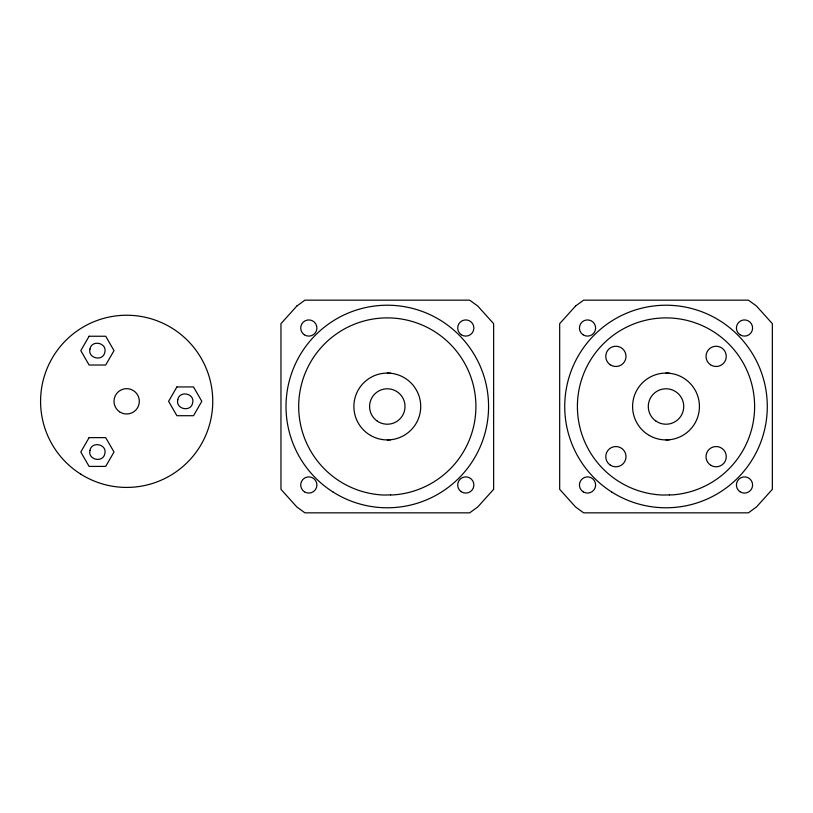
<?xml version="1.0" encoding="UTF-8"?>
<svg xmlns="http://www.w3.org/2000/svg" width="813" height="813" viewBox="0 0 813 813"><rect width="100%" height="100%" fill="white"/><g stroke="black" fill="none" stroke-linecap="round" stroke-linejoin="round"><path stroke-width="1.22" d="M387.303 439.924L390.789 439.742M666.01 439.924L669.505 439.742M666.01 373.076L669.505 373.258M387.303 373.076L390.789 373.258M89.969 349.051C87.54 358.523 103.19 361.846 104.826 352.212C107.255 342.73 91.605 339.407 89.969 349.051M89.969 450.443C87.54 459.914 103.19 463.247 104.826 453.603C107.255 444.132 91.605 440.798 89.969 450.443M177.783 399.742C175.354 409.224 191.004 412.547 192.64 402.902C195.069 393.431 179.409 390.108 177.783 399.742M89.095 336.247L80.792 350.627L89.095 365.017L105.7 365.017L114.013 350.627L105.7 336.247L89.095 336.247M89.095 437.638L80.792 452.018L89.095 466.408L105.7 466.408L114.013 452.018L105.7 437.638L89.095 437.638M176.899 386.937L168.596 401.327L176.899 415.707L193.514 415.707L201.817 401.327L193.514 386.937L176.899 386.937M296.836 306.034L280.963 323.665L280.963 489.335L296.836 506.966L304.916 512.84L469.68 512.84L477.759 506.966L493.633 489.335L493.633 323.665L477.759 306.034L469.68 300.16L304.916 300.16L296.836 306.034M575.553 306.034L559.679 323.665L559.679 489.335L575.553 506.966L583.632 512.84L748.397 512.84L756.476 506.966L772.35 489.335L772.35 323.665L756.476 306.034L748.397 300.16L583.632 300.16L575.553 306.034M390.636 494.914L383.96 495.046A88.617 88.617 0 0 1 310.678 361.978A88.617 88.617 0 0 1 462.577 359.753A88.617 88.617 0 0 1 393.238 494.914L390.636 494.914M669.353 494.914L662.676 495.046A88.617 88.617 0 0 1 589.395 361.978A88.617 88.617 0 0 1 741.293 359.753A88.617 88.617 0 0 1 671.955 494.914L669.353 494.914M333.025 492.007A101.269 101.269 0 0 0 488.481 410.748A101.269 101.269 0 0 0 340.383 316.745A101.269 101.269 0 0 0 333.025 492.007M304.347 334.773A8.1 8.1 0 0 0 316.897 328.503A8.1 8.1 0 0 0 305.19 320.769A8.1 8.1 0 0 0 304.347 334.773M461.306 334.763A8.1 8.1 0 0 0 473.867 328.513A8.1 8.1 0 0 0 462.18 320.759A8.1 8.1 0 0 0 461.306 334.763M461.235 491.692A8.1 8.1 0 0 0 473.867 485.564A8.1 8.1 0 0 0 462.251 477.698A8.1 8.1 0 0 0 461.235 491.692M304.519 491.855A8.1 8.1 0 0 0 316.907 485.27A8.1 8.1 0 0 0 305.007 477.831A8.1 8.1 0 0 0 304.519 491.855M370.586 435.443A33.424 33.424 0 0 0 420.717 406.5A33.424 33.424 0 0 0 370.586 377.557A33.424 33.424 0 0 0 370.586 435.443M377.303 421.134A17.723 17.723 0 0 0 404.965 407.841A17.723 17.723 0 0 0 379.63 390.525A17.723 17.723 0 0 0 377.303 421.134M611.742 492.007A101.269 101.269 0 0 0 767.198 410.748A101.269 101.269 0 0 0 619.1 316.745A101.269 101.269 0 0 0 611.742 492.007M583.063 334.773A8.1 8.1 0 0 0 595.614 328.503A8.1 8.1 0 0 0 583.907 320.769A8.1 8.1 0 0 0 583.063 334.773M740.023 334.763A8.1 8.1 0 0 0 752.584 328.513A8.1 8.1 0 0 0 740.897 320.759A8.1 8.1 0 0 0 740.023 334.763M739.952 491.692A8.1 8.1 0 0 0 752.584 485.564A8.1 8.1 0 0 0 740.968 477.698A8.1 8.1 0 0 0 739.952 491.692M583.236 491.855A8.1 8.1 0 0 0 595.624 485.27A8.1 8.1 0 0 0 583.724 477.831A8.1 8.1 0 0 0 583.236 491.855M610.258 364.793A10.132 10.132 0 0 0 625.99 357.029A10.132 10.132 0 0 0 611.406 347.283A10.132 10.132 0 0 0 610.258 364.793M710.43 364.732A10.132 10.132 0 0 0 726.243 357.131A10.132 10.132 0 0 0 711.761 347.242A10.132 10.132 0 0 0 710.43 364.732M610.289 465.107A10.132 10.132 0 0 0 626 457.292A10.132 10.132 0 0 0 611.376 447.597A10.132 10.132 0 0 0 610.289 465.107M711.04 465.412A10.132 10.132 0 0 0 726.273 456.703A10.132 10.132 0 0 0 711.111 447.872A10.132 10.132 0 0 0 711.04 465.412M649.302 435.443A33.424 33.424 0 0 0 699.434 406.5A33.424 33.424 0 0 0 649.302 377.557A33.424 33.424 0 0 0 649.302 435.443M656.02 421.134A17.723 17.723 0 0 0 683.682 407.841A17.723 17.723 0 0 0 658.337 390.525A17.723 17.723 0 0 0 656.02 421.134M80.812 474.182A86.076 86.076 0 0 0 212.691 404.61A86.076 86.076 0 0 0 86.503 325.19A86.076 86.076 0 0 0 80.812 474.182M119.521 411.774A12.662 12.662 0 0 0 139.287 402.293A12.662 12.662 0 0 0 121.198 389.905A12.662 12.662 0 0 0 119.521 411.774"/></g></svg>
